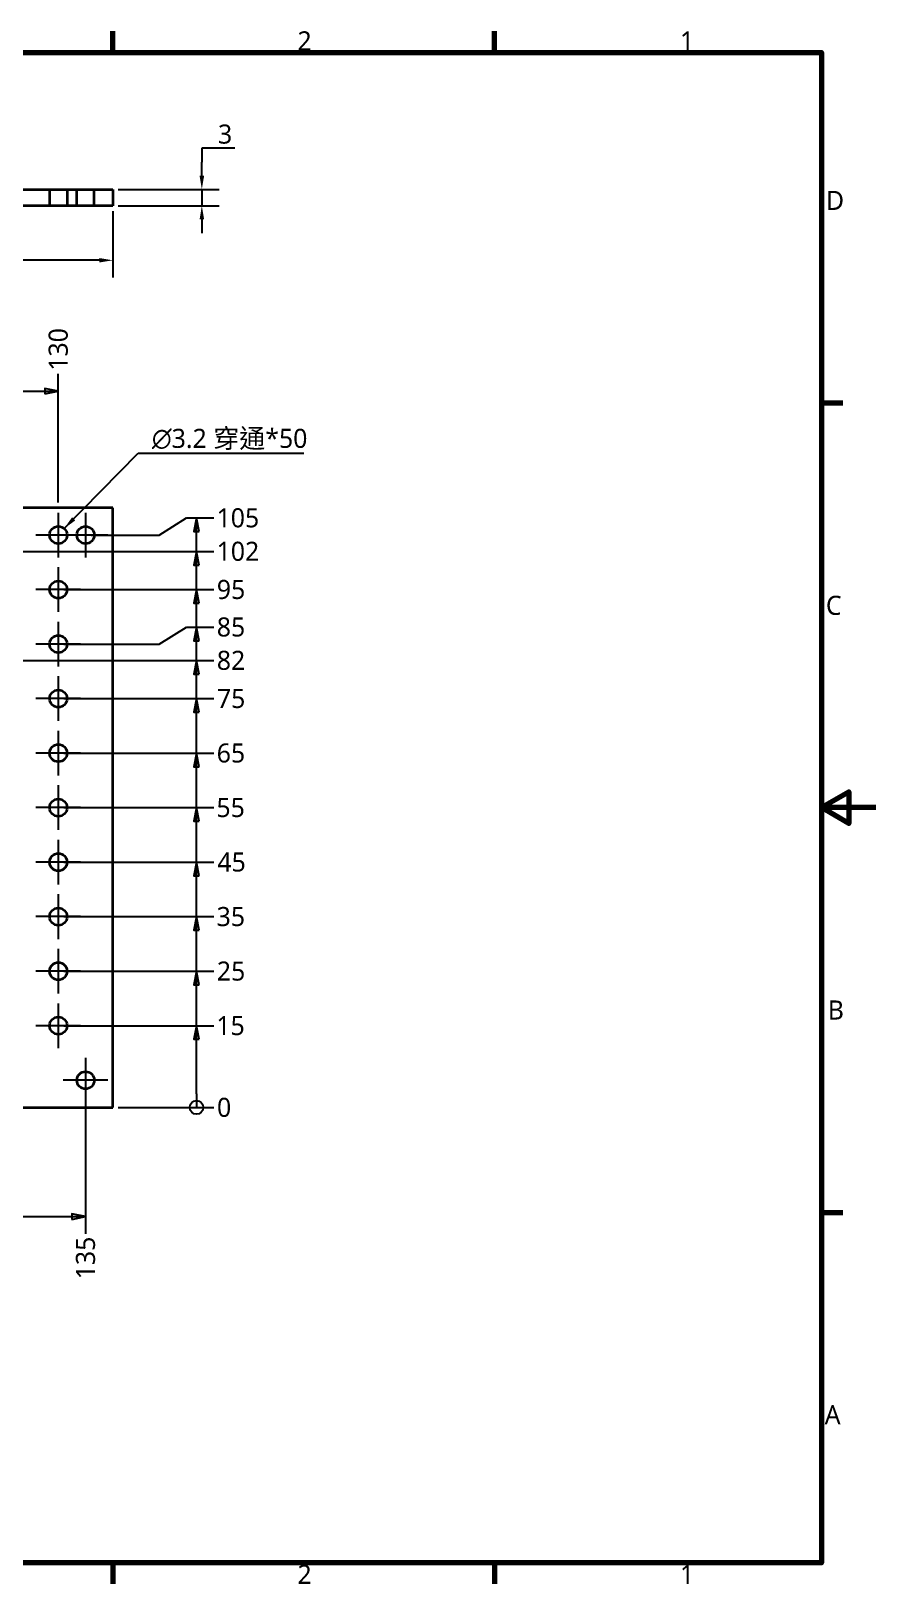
# Model space of a CAD drawing. Header units: millimetres. Extents: x 0 to 420, y 0 to 297.
# Drawn here: x 265 to 420, y 6.1 to 290.9 of the extents above; entities that cross this region are included whole.
import ezdxf

# ---------------------------------------------------------------- set-up
doc = ezdxf.new("R2010")
doc.units = ezdxf.units.MM
for name, color, linetype, lineweight, true_color in [('中心標記 (ISO)', 1, 'Continuous', 25, 0xff0000), ('圖框 (ISO)', 1, 'Continuous', 70, 0xff0000), ('標註 (ISO)', 5, 'Continuous', 25, 0x0000ff), ('符號 (ISO)', 7, 'Continuous', 25, 0xff0080), ('隱藏 (ISO)', 3, 'Continuous', 35, 0x00ff00)]:
    doc.layers.add(name, color=color, linetype=linetype, lineweight=lineweight, true_color=true_color)
doc.layers.add('可見 (ISO)', color=7, linetype='Continuous', lineweight=35)
doc.styles.add('註記文字 (ISO)', font='')
doc.styles.get('註記文字 (ISO)').set_extended_font_data('Microsoft JhengHei')
doc.dimstyles.new('預設 (ISO)', dxfattribs={"dimtxt": 3.5, "dimasz": 2.5, "dimexe": 3.175, "dimexo": 1, "dimgap": 0.762, "dimtad": 1, "dimtoh": 1, "dimrnd": 1e-08, "dimdsep": 46, "dimtxsty": '註記文字 (ISO)', "dimcen": 0.09, "dimdle": 10, "dimclrd": 256, "dimclre": 256, "dimclrt": 256, "dimazin": 2, "dimtfac": 0.571429, "dimtmove": 0, "dimatfit": 3, "dimfxl": 1, "dimtolj": 1, "dimtzin": 0, "dimlwd": -1, "dimlwe": -1, "dimarcsym": 0})
doc.dimstyles.new('預設 (ISO)$7', dxfattribs={"dimtxt": 3.5, "dimasz": 2.5, "dimexe": 3.175, "dimexo": 1, "dimgap": 0.762, "dimtad": 1, "dimtoh": 1, "dimrnd": 1e-08, "dimdsep": 46, "dimtxsty": '註記文字 (ISO)', "dimcen": 0.09, "dimdle": 10, "dimclrd": 256, "dimclre": 256, "dimclrt": 256, "dimazin": 2, "dimtfac": 0.571429, "dimtmove": 0, "dimatfit": 3, "dimfxl": 1, "dimtolj": 1, "dimtzin": 0, "dimlwd": -1, "dimlwe": -1, "dimarcsym": 0})

# ---------------------------------------------------------------- blocks, each defined once
blk = doc.blocks.new('圖框 預設圖框')
at = {"layer": '圖框 (ISO)'}
for p, q in [((280, 287), (280, 290.9)), ((350, 287), (350, 290.9)), ((410, 222.75), (413.9, 222.75)), ((410, 74.25), (413.9, 74.25)), ((280, 10), (280, 6.1)), ((350, 10), (350, 6.1))]:
    blk.add_line(p, q, dxfattribs=at)
at = {"layer": '圖框 (ISO)', "flags": 128}
for points in [[(10, 10), (10, 287), (410, 287), (410, 10), (10, 10)], [(420, 148.5), (410, 148.5), (415, 151.39), (415, 145.61), (410, 148.5)]]:
    blk.add_lwpolyline(points, dxfattribs=at)
at = {"layer": '圖框 (ISO)', "char_height": 3.5, "attachment_point": 7, "style": '註記文字 (ISO)'}
for s, insert in [('2', (313.87, 287.4)), ('1', (384.04, 287.4)), ('D', (410.83, 258.13)), ('C', (410.82, 183.81)), ('B', (411.16, 109.63)), ('A', (410.6, 35.38)), ('2', (313.87, 6.1)), ('1', (384.04, 6.1))]:
    blk.add_mtext(s, dxfattribs=dict(at, insert=insert))
blk = doc.blocks.new('*D16')
at = {"layer": 'Defpoints', "color": 0, "transparency": 16777216}
for p in [(275, 98.5), (140, 93.5), (275, 70.3)]:
    blk.add_point(p, dxfattribs=at)
at = {"layer": '標註 (ISO)', "transparency": 16777216}
blk.add_line((275, 97.5), (275, 70.3), dxfattribs=at)
at = {"layer": '標註 (ISO)', "transparency": 16777216, "insert": (275, 65.89), "char_height": 3.5, "attachment_point": 5, "rotation": 90, "style": '註記文字 (ISO)'}
blk.add_mtext('\\A1;135', dxfattribs=at)
blk = doc.blocks.new('2dTransSymbol1')
at = {"layer": '標註 (ISO)'}
for p, q in [((142.5, 73.48), (140, 73.48)), ((142.5, 73.48), (143.59, 73.48)), ((146.09, 73.48), (143.59, 73.98)), ((143.59, 73.98), (143.59, 72.98)), ((143.59, 73.48), (146.09, 73.48)), ((143.59, 72.98), (146.09, 73.48)), ((146.09, 73.48), (162.5, 73.48)), ((165, 73.48), (162.5, 73.98)), ((162.5, 73.98), (162.5, 72.98)), ((162.5, 73.48), (165, 73.48)), ((162.5, 72.98), (165, 73.48)), ((165, 73.48), (197.5, 73.48)), ((200, 73.48), (197.5, 73.98)), ((197.5, 73.98), (197.5, 72.98)), ((197.5, 73.48), (200, 73.48)), ((197.5, 72.98), (200, 73.48)), ((200, 73.48), (203.62, 73.48)), ((206.12, 73.48), (203.62, 73.98)), ((203.62, 73.98), (203.62, 72.98)), ((203.62, 73.48), (206.12, 73.48)), ((203.62, 72.98), (206.12, 73.48)), ((206.12, 73.48), (209.73, 73.48)), ((212.23, 73.48), (209.73, 73.98)), ((209.73, 73.98), (209.73, 72.98)), ((209.73, 73.48), (212.23, 73.48)), ((209.73, 72.98), (212.23, 73.48)), ((212.23, 73.48), (215.82, 73.48)), ((218.32, 73.48), (215.82, 73.98)), ((215.82, 73.98), (215.82, 72.98)), ((215.82, 73.48), (218.32, 73.48)), ((215.82, 72.98), (218.32, 73.48)), ((218.32, 73.48), (221.91, 73.48)), ((224.41, 73.48), (221.91, 73.98)), ((221.91, 73.98), (221.91, 72.98)), ((221.91, 73.48), (224.41, 73.48)), ((221.91, 72.98), (224.41, 73.48)), ((224.41, 73.48), (238.89, 73.48)), ((241.39, 73.48), (238.89, 73.98)), ((238.89, 73.98), (238.89, 72.98)), ((238.89, 73.48), (241.39, 73.48)), ((238.89, 72.98), (241.39, 73.48)), ((241.39, 73.48), (252.5, 73.48)), ((255, 73.48), (252.5, 73.98)), ((252.5, 73.98), (252.5, 72.98)), ((252.5, 73.48), (255, 73.48)), ((252.5, 72.98), (255, 73.48)), ((255, 73.48), (272.5, 73.48)), ((275, 73.48), (272.5, 73.98)), ((272.5, 73.98), (272.5, 72.98)), ((272.5, 73.48), (275, 73.48)), ((272.5, 72.98), (275, 73.48))]:
    blk.add_line(p, q, dxfattribs=at)
at = {"layer": '標註 (ISO)', "flags": 128}
for points in [[(143.59, 72.98), (146.09, 73.48), (143.59, 73.98), (143.59, 72.98)], [(162.5, 72.98), (165, 73.48), (162.5, 73.98), (162.5, 72.98)], [(197.5, 72.98), (200, 73.48), (197.5, 73.98), (197.5, 72.98)], [(203.62, 72.98), (206.12, 73.48), (203.62, 73.98), (203.62, 72.98)], [(209.73, 72.98), (212.23, 73.48), (209.73, 73.98), (209.73, 72.98)], [(215.82, 72.98), (218.32, 73.48), (215.82, 73.98), (215.82, 72.98)], [(221.91, 72.98), (224.41, 73.48), (221.91, 73.98), (221.91, 72.98)], [(238.89, 72.98), (241.39, 73.48), (238.89, 73.98), (238.89, 72.98)], [(252.5, 72.98), (255, 73.48), (252.5, 73.98), (252.5, 72.98)], [(272.5, 72.98), (275, 73.48), (272.5, 73.98), (272.5, 72.98)]]:
    blk.add_lwpolyline(points, dxfattribs=at)
at = {"layer": '標註 (ISO)'}
blk.add_circle((140, 73.48), 1.25, dxfattribs=at)
for points in [[(143.59, 72.98), (146.09, 73.48), (143.59, 73.98), (143.59, 72.98)], [(162.5, 72.98), (165, 73.48), (162.5, 73.98), (162.5, 72.98)], [(197.5, 72.98), (200, 73.48), (197.5, 73.98), (197.5, 72.98)], [(203.62, 72.98), (206.12, 73.48), (203.62, 73.98), (203.62, 72.98)], [(209.73, 72.98), (212.23, 73.48), (209.73, 73.98), (209.73, 72.98)], [(215.82, 72.98), (218.32, 73.48), (215.82, 73.98), (215.82, 72.98)], [(221.91, 72.98), (224.41, 73.48), (221.91, 73.98), (221.91, 72.98)], [(238.89, 72.98), (241.39, 73.48), (238.89, 73.98), (238.89, 72.98)], [(252.5, 72.98), (255, 73.48), (252.5, 73.98), (252.5, 72.98)], [(272.5, 72.98), (275, 73.48), (272.5, 73.98), (272.5, 72.98)]]:
    blk.add_solid(points, dxfattribs=at)
blk = doc.blocks.new('*D34')
at = {"layer": 'Defpoints', "color": 0, "transparency": 16777216}
for p in [(280, 261.9), (280, 258.9), (296.33, 258.9)]:
    blk.add_point(p, dxfattribs=at)
at = {"layer": '標註 (ISO)', "transparency": 16777216}
for p, q in [((302.37, 269.46), (296.33, 269.46)), ((296.33, 269.46), (296.33, 266.9)), ((296.33, 264.4), (296.33, 266.9)), ((281, 261.9), (299.51, 261.9)), ((296.33, 261.9), (296.33, 258.9)), ((281, 258.9), (299.51, 258.9)), ((296.33, 256.4), (296.33, 253.9))]:
    blk.add_line(p, q, dxfattribs=at)
for points in [[(295.92, 264.4), (296.75, 264.4), (296.33, 261.9)], [(295.92, 256.4), (296.75, 256.4), (296.33, 258.9)]]:
    blk.add_solid(points, dxfattribs=at)
at = {"layer": '標註 (ISO)', "transparency": 16777216, "insert": (300.6, 272.03), "char_height": 3.5, "attachment_point": 5, "style": '註記文字 (ISO)'}
blk.add_mtext('\\A1;3', dxfattribs=at)
blk = doc.blocks.new('*D43')
at = {"layer": 'Defpoints', "color": 0, "transparency": 16777216}
for p in [(270, 228.07), (140, 203.5), (270, 203.5)]:
    blk.add_point(p, dxfattribs=at)
at = {"layer": '標註 (ISO)', "transparency": 16777216}
blk.add_line((270, 204.5), (270, 228.07), dxfattribs=at)
at = {"layer": '標註 (ISO)', "transparency": 16777216, "insert": (270, 232.55), "char_height": 3.5, "attachment_point": 5, "rotation": 90, "style": '註記文字 (ISO)'}
blk.add_mtext('\\A1;130', dxfattribs=at)
blk = doc.blocks.new('2dTransSymbol3')
at = {"layer": '標註 (ISO)'}
for p, q in [((156, 224.89), (153.5, 225.39)), ((153.5, 225.39), (153.5, 224.39)), ((176, 224.89), (173.5, 225.39)), ((173.5, 225.39), (173.5, 224.39)), ((196, 224.89), (193.5, 225.39)), ((193.5, 225.39), (193.5, 224.39)), ((230, 224.89), (227.5, 225.39)), ((227.5, 225.39), (227.5, 224.39)), ((240, 224.89), (237.5, 225.39)), ((237.5, 225.39), (237.5, 224.39)), ((250, 224.89), (247.5, 225.39)), ((247.5, 225.39), (247.5, 224.39)), ((260, 224.89), (257.5, 225.39)), ((257.5, 225.39), (257.5, 224.39)), ((270, 224.89), (267.5, 225.39)), ((267.5, 225.39), (267.5, 224.39)), ((142.5, 224.89), (140, 224.89)), ((142.5, 224.89), (153.5, 224.89)), ((153.5, 224.89), (156, 224.89)), ((153.5, 224.39), (156, 224.89)), ((156, 224.89), (173.5, 224.89)), ((173.5, 224.89), (176, 224.89)), ((173.5, 224.39), (176, 224.89)), ((176, 224.89), (193.5, 224.89)), ((193.5, 224.89), (196, 224.89)), ((193.5, 224.39), (196, 224.89)), ((196, 224.89), (227.5, 224.89)), ((227.5, 224.89), (230, 224.89)), ((227.5, 224.39), (230, 224.89)), ((230, 224.89), (237.5, 224.89)), ((237.5, 224.89), (240, 224.89)), ((237.5, 224.39), (240, 224.89)), ((240, 224.89), (247.5, 224.89)), ((247.5, 224.89), (250, 224.89)), ((247.5, 224.39), (250, 224.89)), ((250, 224.89), (257.5, 224.89)), ((257.5, 224.89), (260, 224.89)), ((257.5, 224.39), (260, 224.89)), ((260, 224.89), (267.5, 224.89)), ((267.5, 224.89), (270, 224.89)), ((267.5, 224.39), (270, 224.89))]:
    blk.add_line(p, q, dxfattribs=at)
at = {"layer": '標註 (ISO)', "flags": 128}
for points in [[(153.5, 224.39), (156, 224.89), (153.5, 225.39), (153.5, 224.39)], [(173.5, 224.39), (176, 224.89), (173.5, 225.39), (173.5, 224.39)], [(193.5, 224.39), (196, 224.89), (193.5, 225.39), (193.5, 224.39)], [(227.5, 224.39), (230, 224.89), (227.5, 225.39), (227.5, 224.39)], [(237.5, 224.39), (240, 224.89), (237.5, 225.39), (237.5, 224.39)], [(247.5, 224.39), (250, 224.89), (247.5, 225.39), (247.5, 224.39)], [(257.5, 224.39), (260, 224.89), (257.5, 225.39), (257.5, 224.39)], [(267.5, 224.39), (270, 224.89), (267.5, 225.39), (267.5, 224.39)]]:
    blk.add_lwpolyline(points, dxfattribs=at)
at = {"layer": '標註 (ISO)'}
blk.add_circle((140, 224.89), 1.25, dxfattribs=at)
for points in [[(153.5, 224.39), (156, 224.89), (153.5, 225.39), (153.5, 224.39)], [(173.5, 224.39), (176, 224.89), (173.5, 225.39), (173.5, 224.39)], [(193.5, 224.39), (196, 224.89), (193.5, 225.39), (193.5, 224.39)], [(227.5, 224.39), (230, 224.89), (227.5, 225.39), (227.5, 224.39)], [(237.5, 224.39), (240, 224.89), (237.5, 225.39), (237.5, 224.39)], [(247.5, 224.39), (250, 224.89), (247.5, 225.39), (247.5, 224.39)], [(257.5, 224.39), (260, 224.89), (257.5, 225.39), (257.5, 224.39)], [(267.5, 224.39), (270, 224.89), (267.5, 225.39), (267.5, 224.39)]]:
    blk.add_solid(points, dxfattribs=at)
blk = doc.blocks.new('*D46')
at = {"layer": 'Defpoints', "color": 0, "transparency": 16777216}
for p in [(280, 93.5), (280, 93.5), (298.53, 93.5)]:
    blk.add_point(p, dxfattribs=at)
at = {"layer": '標註 (ISO)', "transparency": 16777216}
blk.add_line((281, 93.5), (298.53, 93.5), dxfattribs=at)
at = {"layer": '標註 (ISO)', "transparency": 16777216, "insert": (300.42, 93.5), "char_height": 3.5, "attachment_point": 5, "style": '註記文字 (ISO)'}
blk.add_mtext('\\A1;0', dxfattribs=at)
blk = doc.blocks.new('*D47')
at = {"layer": 'Defpoints', "color": 0, "transparency": 16777216}
for p in [(270, 108.5), (298.53, 108.5), (280, 93.5)]:
    blk.add_point(p, dxfattribs=at)
at = {"layer": '標註 (ISO)', "transparency": 16777216}
blk.add_line((271, 108.5), (298.53, 108.5), dxfattribs=at)
at = {"layer": '標註 (ISO)', "transparency": 16777216, "insert": (301.6, 108.5), "char_height": 3.5, "attachment_point": 5, "style": '註記文字 (ISO)'}
blk.add_mtext('\\A1;15', dxfattribs=at)
blk = doc.blocks.new('*D48')
at = {"layer": 'Defpoints', "color": 0, "transparency": 16777216}
for p in [(270, 118.5), (298.53, 118.5), (280, 93.5)]:
    blk.add_point(p, dxfattribs=at)
at = {"layer": '標註 (ISO)', "transparency": 16777216}
blk.add_line((271, 118.5), (298.53, 118.5), dxfattribs=at)
at = {"layer": '標註 (ISO)', "transparency": 16777216, "insert": (301.69, 118.5), "char_height": 3.5, "attachment_point": 5, "style": '註記文字 (ISO)'}
blk.add_mtext('\\A1;25', dxfattribs=at)
blk = doc.blocks.new('*D49')
at = {"layer": 'Defpoints', "color": 0, "transparency": 16777216}
for p in [(270, 128.5), (298.53, 128.5), (280, 93.5)]:
    blk.add_point(p, dxfattribs=at)
at = {"layer": '標註 (ISO)', "transparency": 16777216}
blk.add_line((271, 128.5), (298.53, 128.5), dxfattribs=at)
at = {"layer": '標註 (ISO)', "transparency": 16777216, "insert": (301.65, 128.5), "char_height": 3.5, "attachment_point": 5, "style": '註記文字 (ISO)'}
blk.add_mtext('\\A1;35', dxfattribs=at)
blk = doc.blocks.new('*D50')
at = {"layer": 'Defpoints', "color": 0, "transparency": 16777216}
for p in [(270, 138.5), (298.53, 138.5), (280, 93.5)]:
    blk.add_point(p, dxfattribs=at)
at = {"layer": '標註 (ISO)', "transparency": 16777216}
blk.add_line((271, 138.5), (298.53, 138.5), dxfattribs=at)
at = {"layer": '標註 (ISO)', "transparency": 16777216, "insert": (301.79, 138.5), "char_height": 3.5, "attachment_point": 5, "style": '註記文字 (ISO)'}
blk.add_mtext('\\A1;45', dxfattribs=at)
blk = doc.blocks.new('*D51')
at = {"layer": 'Defpoints', "color": 0, "transparency": 16777216}
for p in [(270, 148.5), (298.53, 148.5), (280, 93.5)]:
    blk.add_point(p, dxfattribs=at)
at = {"layer": '標註 (ISO)', "transparency": 16777216}
blk.add_line((271, 148.5), (298.53, 148.5), dxfattribs=at)
at = {"layer": '標註 (ISO)', "transparency": 16777216, "insert": (301.61, 148.5), "char_height": 3.5, "attachment_point": 5, "style": '註記文字 (ISO)'}
blk.add_mtext('\\A1;55', dxfattribs=at)
blk = doc.blocks.new('*D52')
at = {"layer": 'Defpoints', "color": 0, "transparency": 16777216}
for p in [(270, 158.5), (298.53, 158.5), (280, 93.5)]:
    blk.add_point(p, dxfattribs=at)
at = {"layer": '標註 (ISO)', "transparency": 16777216}
blk.add_line((271, 158.5), (298.53, 158.5), dxfattribs=at)
at = {"layer": '標註 (ISO)', "transparency": 16777216, "insert": (301.67, 158.5), "char_height": 3.5, "attachment_point": 5, "style": '註記文字 (ISO)'}
blk.add_mtext('\\A1;65', dxfattribs=at)
blk = doc.blocks.new('*D53')
at = {"layer": 'Defpoints', "color": 0, "transparency": 16777216}
for p in [(270, 168.5), (298.53, 168.5), (280, 93.5)]:
    blk.add_point(p, dxfattribs=at)
at = {"layer": '標註 (ISO)', "transparency": 16777216}
blk.add_line((271, 168.5), (298.53, 168.5), dxfattribs=at)
at = {"layer": '標註 (ISO)', "transparency": 16777216, "insert": (301.7, 168.5), "char_height": 3.5, "attachment_point": 5, "style": '註記文字 (ISO)'}
blk.add_mtext('\\A1;75', dxfattribs=at)
blk = doc.blocks.new('*D54')
at = {"layer": 'Defpoints', "color": 0, "transparency": 16777216}
for p in [(298.53, 181.62), (270, 178.5), (280, 93.5)]:
    blk.add_point(p, dxfattribs=at)
at = {"layer": '標註 (ISO)', "transparency": 16777216}
for p, q in [((288.53, 178.5), (293.53, 181.62)), ((293.53, 181.62), (298.53, 181.62)), ((271, 178.5), (288.53, 178.5))]:
    blk.add_line(p, q, dxfattribs=at)
at = {"layer": '標註 (ISO)', "transparency": 16777216, "insert": (301.68, 181.62), "char_height": 3.5, "attachment_point": 5, "style": '註記文字 (ISO)'}
blk.add_mtext('\\A1;85', dxfattribs=at)
blk = doc.blocks.new('*D55')
at = {"layer": 'Defpoints', "color": 0, "transparency": 16777216}
for p in [(270, 188.5), (298.53, 188.5), (280, 93.5)]:
    blk.add_point(p, dxfattribs=at)
at = {"layer": '標註 (ISO)', "transparency": 16777216}
blk.add_line((271, 188.5), (298.53, 188.5), dxfattribs=at)
at = {"layer": '標註 (ISO)', "transparency": 16777216, "insert": (301.69, 188.5), "char_height": 3.5, "attachment_point": 5, "style": '註記文字 (ISO)'}
blk.add_mtext('\\A1;95', dxfattribs=at)
blk = doc.blocks.new('*D56')
at = {"layer": 'Defpoints', "color": 0, "transparency": 16777216}
for p in [(298.53, 201.64), (275, 198.5), (280, 93.5)]:
    blk.add_point(p, dxfattribs=at)
at = {"layer": '標註 (ISO)', "transparency": 16777216}
for p, q in [((288.53, 198.5), (293.53, 201.64)), ((293.53, 201.64), (298.53, 201.64)), ((276, 198.5), (288.53, 198.5))]:
    blk.add_line(p, q, dxfattribs=at)
at = {"layer": '標註 (ISO)', "transparency": 16777216, "insert": (302.94, 201.64), "char_height": 3.5, "attachment_point": 5, "style": '註記文字 (ISO)'}
blk.add_mtext('\\A1;105', dxfattribs=at)
blk = doc.blocks.new('*D57')
at = {"layer": 'Defpoints', "color": 0, "transparency": 16777216}
for p in [(196, 175.5), (298.53, 175.5), (280, 93.5)]:
    blk.add_point(p, dxfattribs=at)
at = {"layer": '標註 (ISO)', "transparency": 16777216}
blk.add_line((197, 175.5), (298.53, 175.5), dxfattribs=at)
at = {"layer": '標註 (ISO)', "transparency": 16777216, "insert": (301.69, 175.5), "char_height": 3.5, "attachment_point": 5, "style": '註記文字 (ISO)'}
blk.add_mtext('\\A1;82', dxfattribs=at)
blk = doc.blocks.new('*D58')
at = {"layer": 'Defpoints', "color": 0, "transparency": 16777216}
for p in [(196, 195.5), (298.53, 195.5), (280, 93.5)]:
    blk.add_point(p, dxfattribs=at)
at = {"layer": '標註 (ISO)', "transparency": 16777216}
blk.add_line((197, 195.5), (298.53, 195.5), dxfattribs=at)
at = {"layer": '標註 (ISO)', "transparency": 16777216, "insert": (302.95, 195.5), "char_height": 3.5, "attachment_point": 5, "style": '註記文字 (ISO)'}
blk.add_mtext('\\A1;102', dxfattribs=at)
blk = doc.blocks.new('2dTransSymbol4')
at = {"layer": '標註 (ISO)'}
for p, q in [((295.35, 201.64), (294.85, 199.14)), ((295.35, 199.14), (295.35, 201.64)), ((295.85, 199.14), (295.35, 201.64)), ((294.85, 199.14), (295.85, 199.14)), ((295.35, 195.5), (295.35, 199.14)), ((295.35, 195.5), (294.85, 193)), ((295.35, 193), (295.35, 195.5)), ((295.85, 193), (295.35, 195.5)), ((294.85, 193), (295.85, 193)), ((295.35, 188.5), (295.35, 193)), ((295.35, 188.5), (294.85, 186)), ((295.35, 186), (295.35, 188.5)), ((295.85, 186), (295.35, 188.5)), ((294.85, 186), (295.85, 186)), ((295.35, 181.62), (295.35, 186)), ((295.35, 181.62), (294.85, 179.12)), ((295.35, 179.12), (295.35, 181.62)), ((295.85, 179.12), (295.35, 181.62)), ((294.85, 179.12), (295.85, 179.12)), ((295.35, 175.5), (295.35, 179.12)), ((295.35, 175.5), (294.85, 173)), ((295.35, 173), (295.35, 175.5)), ((295.85, 173), (295.35, 175.5)), ((294.85, 173), (295.85, 173)), ((295.35, 168.5), (295.35, 173)), ((295.35, 168.5), (294.85, 166)), ((295.35, 166), (295.35, 168.5)), ((295.85, 166), (295.35, 168.5)), ((294.85, 166), (295.85, 166)), ((295.35, 158.5), (295.35, 166)), ((295.35, 158.5), (294.85, 156)), ((295.35, 156), (295.35, 158.5)), ((295.85, 156), (295.35, 158.5)), ((294.85, 156), (295.85, 156)), ((295.35, 148.5), (295.35, 156)), ((295.35, 148.5), (294.85, 146)), ((295.35, 146), (295.35, 148.5)), ((295.85, 146), (295.35, 148.5)), ((294.85, 146), (295.85, 146)), ((295.35, 138.5), (295.35, 146)), ((295.35, 138.5), (294.85, 136)), ((295.35, 136), (295.35, 138.5)), ((295.85, 136), (295.35, 138.5)), ((294.85, 136), (295.85, 136)), ((295.35, 128.5), (295.35, 136)), ((295.35, 128.5), (294.85, 126)), ((295.35, 126), (295.35, 128.5)), ((295.85, 126), (295.35, 128.5)), ((294.85, 126), (295.85, 126)), ((295.35, 118.5), (295.35, 126)), ((295.35, 118.5), (294.85, 116)), ((295.35, 116), (295.35, 118.5)), ((295.85, 116), (295.35, 118.5)), ((294.85, 116), (295.85, 116)), ((295.35, 108.5), (295.35, 116)), ((295.35, 108.5), (294.85, 106)), ((295.35, 106), (295.35, 108.5)), ((295.85, 106), (295.35, 108.5)), ((294.85, 106), (295.85, 106)), ((295.35, 96), (295.35, 106)), ((295.35, 96), (295.35, 93.5))]:
    blk.add_line(p, q, dxfattribs=at)
at = {"layer": '標註 (ISO)', "flags": 128}
for points in [[(295.85, 199.14), (295.35, 201.64), (294.85, 199.14), (295.85, 199.14)], [(295.85, 193), (295.35, 195.5), (294.85, 193), (295.85, 193)], [(295.85, 186), (295.35, 188.5), (294.85, 186), (295.85, 186)], [(295.85, 179.12), (295.35, 181.62), (294.85, 179.12), (295.85, 179.12)], [(295.85, 173), (295.35, 175.5), (294.85, 173), (295.85, 173)], [(295.85, 166), (295.35, 168.5), (294.85, 166), (295.85, 166)], [(295.85, 156), (295.35, 158.5), (294.85, 156), (295.85, 156)], [(295.85, 146), (295.35, 148.5), (294.85, 146), (295.85, 146)], [(295.85, 136), (295.35, 138.5), (294.85, 136), (295.85, 136)], [(295.85, 126), (295.35, 128.5), (294.85, 126), (295.85, 126)], [(295.85, 116), (295.35, 118.5), (294.85, 116), (295.85, 116)], [(295.85, 106), (295.35, 108.5), (294.85, 106), (295.85, 106)]]:
    blk.add_lwpolyline(points, dxfattribs=at)
at = {"layer": '標註 (ISO)'}
blk.add_circle((295.35, 93.5), 1.25, dxfattribs=at)
for points in [[(295.85, 199.14), (295.35, 201.64), (294.85, 199.14), (295.85, 199.14)], [(295.85, 193), (295.35, 195.5), (294.85, 193), (295.85, 193)], [(295.85, 186), (295.35, 188.5), (294.85, 186), (295.85, 186)], [(295.85, 179.12), (295.35, 181.62), (294.85, 179.12), (295.85, 179.12)], [(295.85, 173), (295.35, 175.5), (294.85, 173), (295.85, 173)], [(295.85, 166), (295.35, 168.5), (294.85, 166), (295.85, 166)], [(295.85, 156), (295.35, 158.5), (294.85, 156), (295.85, 156)], [(295.85, 146), (295.35, 148.5), (294.85, 146), (295.85, 146)], [(295.85, 136), (295.35, 138.5), (294.85, 136), (295.85, 136)], [(295.85, 126), (295.35, 128.5), (294.85, 126), (295.85, 126)], [(295.85, 116), (295.35, 118.5), (294.85, 116), (295.85, 116)], [(295.85, 106), (295.35, 108.5), (294.85, 106), (295.85, 106)]]:
    blk.add_solid(points, dxfattribs=at)
blk = doc.blocks.new('*D60')
at = {"layer": 'Defpoints', "color": 0, "transparency": 16777216}
for p in [(140, 258.9), (280, 258.9), (140, 248.9)]:
    blk.add_point(p, dxfattribs=at)
at = {"layer": '標註 (ISO)', "transparency": 16777216}
for p, q in [((140, 257.9), (140, 245.73)), ((280, 257.9), (280, 245.73)), ((277.5, 248.9), (142.5, 248.9))]:
    blk.add_line(p, q, dxfattribs=at)
for points in [[(142.5, 249.32), (142.5, 248.49), (140, 248.9)], [(277.5, 249.32), (277.5, 248.49), (280, 248.9)]]:
    blk.add_solid(points, dxfattribs=at)
at = {"layer": '標註 (ISO)', "transparency": 16777216, "insert": (210, 251.48), "char_height": 3.5, "attachment_point": 5, "style": '註記文字 (ISO)'}
blk.add_mtext('\\A1;140', dxfattribs=at)

msp = doc.modelspace()

# ---------------------------------------------------------------- linework, layer by layer
at = {"layer": '中心標記 (ISO)', "linetype": 'Continuous'}
for p, q in [((270, 202.6), (270, 194.4)), ((275, 202.6), (275, 194.4)), ((274.1, 198.5), (265.9, 198.5)), ((279.1, 198.5), (270.9, 198.5)), ((270, 192.6), (270, 184.4)), ((274.1, 188.5), (265.9, 188.5)), ((270, 182.6), (270, 174.4)), ((274.1, 178.5), (265.9, 178.5)), ((270, 172.6), (270, 164.4)), ((274.1, 168.5), (265.9, 168.5)), ((270, 162.6), (270, 154.4)), ((274.1, 158.5), (265.9, 158.5)), ((270, 152.6), (270, 144.4)), ((274.1, 148.5), (265.9, 148.5)), ((270, 142.6), (270, 134.4)), ((274.1, 138.5), (265.9, 138.5)), ((270, 132.6), (270, 124.4)), ((274.1, 128.5), (265.9, 128.5)), ((270, 122.6), (270, 114.4)), ((274.1, 118.5), (265.9, 118.5)), ((270, 112.6), (270, 104.4)), ((274.1, 108.5), (265.9, 108.5)), ((275, 102.6), (275, 94.4)), ((279.1, 98.5), (270.9, 98.5))]:
    msp.add_line(p, q, dxfattribs=at)
at = {"layer": '可見 (ISO)'}
for p, q in [((140, 261.9037), (280, 261.9037)), ((280, 261.9037), (280, 258.9037)), ((280, 258.9037), (140, 258.9037)), ((280, 203.5), (140, 203.5)), ((280, 93.5), (280, 203.5)), ((231.9374, 93.5), (280, 93.5))]:
    msp.add_line(p, q, dxfattribs=at)
for centre in [(270, 198.5), (275, 198.5), (270, 188.5), (270, 178.5), (270, 168.5), (270, 158.5), (270, 148.5), (270, 138.5), (270, 128.5), (270, 118.5), (270, 108.5), (275, 98.5)]:
    msp.add_circle(centre, 1.6, dxfattribs=at)
at = {"layer": '隱藏 (ISO)'}
for p, q in [((268.4, 261.9037), (268.4, 258.9037)), ((271.6, 261.9037), (271.6, 258.9037)), ((273.4, 258.9037), (273.4, 261.9037)), ((276.6, 258.9037), (276.6, 261.9037))]:
    msp.add_line(p, q, dxfattribs=at)

# ---------------------------------------------------------------- block references
msp.add_blockref('圖框 預設圖框', (0, 0))
at = {"layer": '標註 (ISO)'}
for name in ['2dTransSymbol3', '2dTransSymbol4', '2dTransSymbol1']:
    msp.add_blockref(name, (0, 0), dxfattribs=at)

# ---------------------------------------------------------------- texts
at = {"layer": '符號 (ISO)', "insert": (287.1718, 214.0954), "char_height": 3.5, "width": 28.481979, "attachment_point": 7, "line_spacing_factor": 0.6125, "style": '註記文字 (ISO)'}
msp.add_mtext('{\\f微軟正黑體|b0|i0;\\H3.5000;\\fAIGDT|b0|i0;\\H3.5000;n\\f微軟正黑體|b0|i0;\\H3.5000;3.2 穿通*50}', dxfattribs=at)

# ---------------------------------------------------------------- dimensions: what is measured, and where the dimension line sits
at = {"layer": '標註 (ISO)'}
for base, p1, p2, angle, override, picture, middle in [((296.3325, 258.9037), (280, 261.9037), (280, 258.9037), 90, {"dimgap": 0.762, "dimtih": 1, "dimtoh": 1, "dimdec": 2, "dimtol": 0, "dimlim": 0, "dimtp": 0, "dimtm": 0, "dimtdec": 2, "dimtofl": 1, "dimtmove": 1, "dimatfit": 1}, '*D34', (296.4906, 269.4602)), ((140, 248.9037), (280, 258.9037), (140, 258.9037), 180, {"dimgap": 0.762, "dimtoh": 0, "dimdec": 2, "dimtol": 0, "dimlim": 0, "dimtp": 0, "dimtm": 0, "dimtdec": 2, "dimtofl": 0, "dimatfit": 1}, '*D60', (210, 248.9037))]:
    dim = msp.add_linear_dim(base=base, p1=p1, p2=p2, angle=angle, dimstyle='預設 (ISO)', override=override, dxfattribs=at)
    dim.commit()
    dim.dimension.update_dxf_attribs({"geometry": picture, "text_midpoint": middle, "dimtype": 160})
for feature_location, offset, dtype, origin, picture, middle in [((270, 203.5), (0, 24.5682), 1, (140, 203.5), '*D43', (270, 232.546)), ((275, 198.5), (23.5296, 3.1382), 0, (280, 93.5), '*D56', (302.9419, 201.6382)), ((196, 195.5), (102.5296, 0), 0, (280, 93.5), '*D58', (302.9487, 195.5)), ((270, 188.5), (28.5296, 0), 0, (280, 93.5), '*D55', (301.689, 188.5)), ((270, 178.5), (28.5296, 3.1172), 0, (280, 93.5), '*D54', (301.6822, 181.6172)), ((196, 175.5), (102.5296, 0), 0, (280, 93.5), '*D57', (301.689, 175.5)), ((270, 168.5), (28.5296, 0), 0, (280, 93.5), '*D53', (301.7014, 168.5)), ((270, 158.5), (28.5296, 0), 0, (280, 93.5), '*D52', (301.6698, 158.5)), ((270, 148.5), (28.5296, 0), 0, (280, 93.5), '*D51', (301.6054, 148.5)), ((270, 138.5), (28.5296, 0), 0, (280, 93.5), '*D50', (301.7907, 138.5)), ((270, 128.5), (28.5296, 0), 0, (280, 93.5), '*D49', (301.6472, 128.5)), ((270, 118.5), (28.5296, 0), 0, (280, 93.5), '*D48', (301.689, 118.5)), ((270, 108.5), (28.5296, 0), 0, (280, 93.5), '*D47', (301.6009, 108.5)), ((275, 98.5), (0, -28.1979), 1, (140, 93.5), '*D16', (275, 65.8899)), ((280, 93.5), (18.5296419673, 0), 0, (280, 93.5), '*D46', (300.4236626241, 93.5))]:
    dim = msp.add_ordinate_dim(feature_location=feature_location, offset=offset, dtype=dtype, origin=origin, dimstyle='預設 (ISO)', override={"dimgap": 0.762, "dimtad": 0, "dimdec": 2, "dimtol": 0, "dimlim": 0, "dimtp": 0, "dimtm": 0, "dimtdec": 2}, dxfattribs=at)
    dim.commit()
    dim.dimension.update_dxf_attribs({"geometry": picture, "text_midpoint": middle})

# ---------------------------------------------------------------- leaders
at = {"layer": '符號 (ISO)', "annotation_type": 0, "has_hookline": 1, "hookline_direction": 0, "text_width": 27.8512}
msp.add_leader([(271.067, 199.6923), (284.6718, 213.5121), (287.1718, 213.5121)], dimstyle='預設 (ISO)$7', override={"dimgap": 0, "dimtad": 1}, dxfattribs=at)

doc.saveas('drawing.dxf')
